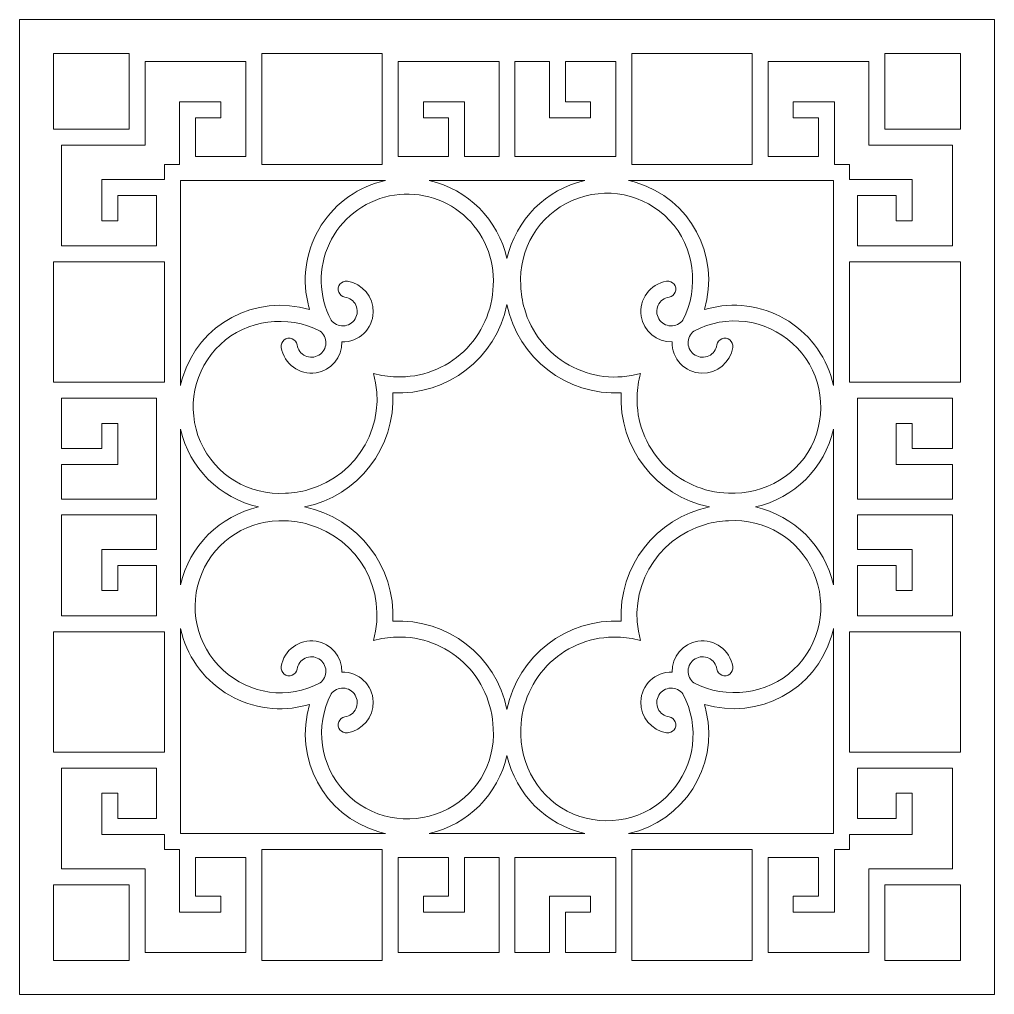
# Model space of a CAD drawing. Header units: centimetres. Extents: x -7.3 to 5.9, y -13.2 to 13.4.
# Drawn here: x -7.31 to 5.85, y -13.24 to -0.08 of the extents above; entities that cross this region are included whole.
import ezdxf

# ---------------------------------------------------------------- set-up
doc = ezdxf.new("R2010")
doc.units = ezdxf.units.CM
doc.header["$MEASUREMENT"] = 0

msp = doc.modelspace()

# ---------------------------------------------------------------- linework, layer by layer
at = {"color": 242, "lineweight": 9}
for points, knots in [([(-7.31276, -0.07924), (-7.31276, -0.07924), (5.8509, -0.07923), (5.8509, -0.07923), (5.8509, -0.07923), (5.8509, -0.07923), (5.8509, -13.2429), (5.8509, -13.2429), (5.8509, -13.2429), (5.8509, -13.2429), (-7.31276, -13.2429), (-7.31276, -13.2429), (-7.31276, -13.2429), (-7.31276, -13.2429), (-7.31276, -0.07923), (-7.31276, -0.07923)], [0, 0, 0, 0, 0.2, 0.2, 0.2, 0.2, 0.4, 0.4, 0.4, 0.4, 0.6, 0.6, 0.6, 0.6, 1, 1, 1, 1]), ([(-5.83216, -1.55982), (-5.83216, -1.55982), (-6.85217, -1.55982), (-6.85217, -1.55982), (-6.85217, -1.55982), (-6.85217, -1.55982), (-6.85217, -0.53982), (-6.85217, -0.53982), (-6.85217, -0.53982), (-6.85217, -0.53982), (-5.83216, -0.53982), (-5.83216, -0.53982), (-5.83216, -0.53982), (-5.83216, -0.53982), (-5.83216, -1.55982), (-5.83216, -1.55982)], [0, 0, 0, 0, 0.2, 0.2, 0.2, 0.2, 0.4, 0.4, 0.4, 0.4, 0.6, 0.6, 0.6, 0.6, 1, 1, 1, 1]), ([(-5.35405, -2.23985), (-5.35405, -2.23985), (-6.20115, -2.23985), (-6.20115, -2.23985), (-6.20115, -2.23985), (-6.20115, -2.23985), (-6.20115, -2.79544), (-6.20115, -2.79544), (-6.20115, -2.79544), (-6.20115, -2.79544), (-5.98565, -2.79544), (-5.98565, -2.79544), (-5.98565, -2.79544), (-5.98565, -2.79544), (-5.98562, -2.45538), (-5.98562, -2.45538), (-5.98562, -2.45538), (-5.98562, -2.45538), (-5.46177, -2.45538), (-5.46177, -2.45538), (-5.46177, -2.45538), (-5.46177, -2.45538), (-5.46177, -3.13546), (-5.46177, -3.13546), (-5.46177, -3.13546), (-5.46177, -3.13546), (-6.74449, -3.13546), (-6.74449, -3.13546), (-6.74449, -3.13546), (-6.74449, -3.13546), (-6.7445, -1.77526), (-6.7445, -1.77526), (-6.7445, -1.77526), (-6.7445, -1.77526), (-5.6167, -1.77526), (-5.6167, -1.77526), (-5.6167, -1.77526), (-5.6167, -1.77526), (-5.6167, -0.64747), (-5.6167, -0.64747), (-5.6167, -0.64747), (-5.6167, -0.64747), (-4.25652, -0.64747), (-4.25652, -0.64747), (-4.25652, -0.64747), (-4.25652, -0.64747), (-4.25652, -1.93021), (-4.25652, -1.93021), (-4.25652, -1.93021), (-4.25652, -1.93021), (-4.93658, -1.93021), (-4.93658, -1.93021), (-4.93658, -1.93021), (-4.93658, -1.93021), (-4.93658, -1.40633), (-4.93658, -1.40633), (-4.93658, -1.40633), (-4.93658, -1.40633), (-4.59655, -1.40633), (-4.59655, -1.40633), (-4.59655, -1.40633), (-4.59655, -1.40633), (-4.59655, -1.19083), (-4.59655, -1.19083), (-4.59655, -1.19083), (-4.59655, -1.19083), (-5.15212, -1.19083), (-5.15212, -1.19083), (-5.15212, -1.19083), (-5.15212, -1.19083), (-5.15212, -2.03794), (-5.15212, -2.03794), (-5.15212, -2.03794), (-5.15212, -2.03794), (-5.35405, -2.03794), (-5.35405, -2.03794), (-5.35405, -2.03794), (-5.35405, -2.03794), (-5.35405, -2.23985), (-5.35405, -2.23985)], [0, 0, 0, 0, 0.04761905, 0.04761905, 0.04761905, 0.04761905, 0.0952381, 0.0952381, 0.0952381, 0.0952381, 0.14285714, 0.14285714, 0.14285714, 0.14285714, 0.19047619, 0.19047619, 0.19047619, 0.19047619, 0.23809524, 0.23809524, 0.23809524, 0.23809524, 0.28571429, 0.28571429, 0.28571429, 0.28571429, 0.33333333, 0.33333333, 0.33333333, 0.33333333, 0.38095238, 0.38095238, 0.38095238, 0.38095238, 0.42857143, 0.42857143, 0.42857143, 0.42857143, 0.47619048, 0.47619048, 0.47619048, 0.47619048, 0.52380952, 0.52380952, 0.52380952, 0.52380952, 0.57142857, 0.57142857, 0.57142857, 0.57142857, 0.61904762, 0.61904762, 0.61904762, 0.61904762, 0.66666667, 0.66666667, 0.66666667, 0.66666667, 0.71428571, 0.71428571, 0.71428571, 0.71428571, 0.76190476, 0.76190476, 0.76190476, 0.76190476, 0.80952381, 0.80952381, 0.80952381, 0.80952381, 0.85714286, 0.85714286, 0.85714286, 0.85714286, 0.9047619, 0.9047619, 0.9047619, 0.9047619, 1, 1, 1, 1]), ([(-2.41419, -2.03794), (-2.41419, -2.03794), (-4.04106, -2.03791), (-4.04106, -2.03791), (-4.04106, -2.03791), (-4.04106, -2.03791), (-4.04106, -0.53982), (-4.04106, -0.53982), (-4.04106, -0.53982), (-4.04106, -0.53982), (-2.41419, -0.53982), (-2.41419, -0.53982), (-2.41419, -0.53982), (-2.41419, -0.53982), (-2.41419, -2.03791), (-2.41419, -2.03791)], [0, 0, 0, 0, 0.2, 0.2, 0.2, 0.2, 0.4, 0.4, 0.4, 0.4, 0.6, 0.6, 0.6, 0.6, 1, 1, 1, 1]), ([(-1.5188, -1.93021), (-1.5188, -1.93021), (-2.19873, -1.93021), (-2.19873, -1.93021), (-2.19873, -1.93021), (-2.19873, -1.93021), (-2.19873, -0.64747), (-2.19873, -0.64747), (-2.19873, -0.64747), (-2.19873, -0.64747), (-0.83867, -0.64747), (-0.83867, -0.64747), (-0.83867, -0.64747), (-0.83867, -0.64747), (-0.83867, -1.93021), (-0.83867, -1.93021), (-0.83867, -1.93021), (-0.83867, -1.93021), (-1.30326, -1.93021), (-1.30326, -1.93021), (-1.30326, -1.93021), (-1.30326, -1.93021), (-1.30326, -1.19083), (-1.30326, -1.19083), (-1.30326, -1.19083), (-1.30326, -1.19083), (-1.85874, -1.19083), (-1.85874, -1.19083), (-1.85874, -1.19083), (-1.85874, -1.19083), (-1.85874, -1.40633), (-1.85874, -1.40633), (-1.85874, -1.40633), (-1.85874, -1.40633), (-1.5188, -1.40633), (-1.5188, -1.40633), (-1.5188, -1.40633), (-1.5188, -1.40633), (-1.5188, -1.93021), (-1.5188, -1.93021)], [0, 0, 0, 0, 0.09090909, 0.09090909, 0.09090909, 0.09090909, 0.18181818, 0.18181818, 0.18181818, 0.18181818, 0.27272727, 0.27272727, 0.27272727, 0.27272727, 0.36363636, 0.36363636, 0.36363636, 0.36363636, 0.45454545, 0.45454545, 0.45454545, 0.45454545, 0.54545455, 0.54545455, 0.54545455, 0.54545455, 0.63636364, 0.63636364, 0.63636364, 0.63636364, 0.72727273, 0.72727273, 0.72727273, 0.72727273, 0.81818182, 0.81818182, 0.81818182, 0.81818182, 1, 1, 1, 1]), ([(0.05694, -0.64742), (0.05694, -0.64742), (0.73687, -0.64747), (0.73687, -0.64747), (0.73687, -0.64747), (0.73687, -0.64747), (0.73687, -1.93021), (0.73687, -1.93021), (0.73687, -1.93021), (0.73687, -1.93021), (-0.62319, -1.93021), (-0.62319, -1.93021), (-0.62319, -1.93021), (-0.62319, -1.93021), (-0.62319, -0.64747), (-0.62319, -0.64747), (-0.62319, -0.64747), (-0.62319, -0.64747), (-0.15858, -0.64747), (-0.15858, -0.64747), (-0.15858, -0.64747), (-0.15858, -0.64747), (-0.15858, -1.40633), (-0.15858, -1.40633), (-0.15858, -1.40633), (-0.15858, -1.40633), (0.39688, -1.40633), (0.39688, -1.40633), (0.39688, -1.40633), (0.39688, -1.40633), (0.39688, -1.19083), (0.39688, -1.19083), (0.39688, -1.19083), (0.39688, -1.19083), (0.05694, -1.19083), (0.05694, -1.19083), (0.05694, -1.19083), (0.05694, -1.19083), (0.05694, -0.64742), (0.05694, -0.64742)], [0, 0, 0, 0, 0.09090909, 0.09090909, 0.09090909, 0.09090909, 0.18181818, 0.18181818, 0.18181818, 0.18181818, 0.27272727, 0.27272727, 0.27272727, 0.27272727, 0.36363636, 0.36363636, 0.36363636, 0.36363636, 0.45454545, 0.45454545, 0.45454545, 0.45454545, 0.54545455, 0.54545455, 0.54545455, 0.54545455, 0.63636364, 0.63636364, 0.63636364, 0.63636364, 0.72727273, 0.72727273, 0.72727273, 0.72727273, 0.81818182, 0.81818182, 0.81818182, 0.81818182, 1, 1, 1, 1]), ([(2.5792, -2.03794), (2.5792, -2.03794), (0.95233, -2.03794), (0.95233, -2.03794), (0.95233, -2.03794), (0.95233, -2.03794), (0.95233, -0.53982), (0.95233, -0.53982), (0.95233, -0.53982), (0.95233, -0.53982), (2.5792, -0.53982), (2.5792, -0.53982), (2.5792, -0.53982), (2.5792, -0.53982), (2.5792, -2.03794), (2.5792, -2.03794)], [0, 0, 0, 0, 0.2, 0.2, 0.2, 0.2, 0.4, 0.4, 0.4, 0.4, 0.6, 0.6, 0.6, 0.6, 1, 1, 1, 1]), ([(3.89219, -2.23986), (3.89219, -2.23986), (3.89219, -2.03794), (3.89219, -2.03794), (3.89219, -2.03794), (3.89219, -2.03794), (3.69026, -2.03794), (3.69026, -2.03794), (3.69026, -2.03794), (3.69026, -2.03794), (3.69026, -1.19083), (3.69026, -1.19083), (3.69026, -1.19083), (3.69026, -1.19083), (3.13471, -1.19083), (3.13471, -1.19083), (3.13471, -1.19083), (3.13471, -1.19083), (3.13471, -1.40634), (3.13471, -1.40634), (3.13471, -1.40634), (3.13471, -1.40634), (3.47476, -1.40634), (3.47476, -1.40634), (3.47476, -1.40634), (3.47476, -1.40634), (3.47476, -1.93021), (3.47476, -1.93021), (3.47476, -1.93021), (3.47476, -1.93021), (2.79466, -1.93021), (2.79466, -1.93021), (2.79466, -1.93021), (2.79466, -1.93021), (2.79466, -0.64747), (2.79466, -0.64747), (2.79466, -0.64747), (2.79466, -0.64747), (4.15485, -0.64747), (4.15485, -0.64747), (4.15485, -0.64747), (4.15485, -0.64747), (4.15485, -1.77528), (4.15485, -1.77528), (4.15485, -1.77528), (4.15485, -1.77528), (5.28266, -1.77526), (5.28266, -1.77526), (5.28266, -1.77526), (5.28266, -1.77526), (5.28264, -3.13546), (5.28264, -3.13546), (5.28264, -3.13546), (5.28264, -3.13546), (3.99991, -3.13546), (3.99991, -3.13546), (3.99991, -3.13546), (3.99991, -3.13546), (3.99991, -2.45538), (3.99991, -2.45538), (3.99991, -2.45538), (3.99991, -2.45538), (4.52379, -2.45538), (4.52379, -2.45538), (4.52379, -2.45538), (4.52379, -2.45538), (4.5238, -2.79544), (4.5238, -2.79544), (4.5238, -2.79544), (4.5238, -2.79544), (4.73929, -2.79544), (4.73929, -2.79544), (4.73929, -2.79544), (4.73929, -2.79544), (4.73929, -2.23986), (4.73929, -2.23986), (4.73929, -2.23986), (4.73929, -2.23986), (3.89219, -2.23986), (3.89219, -2.23986)], [0, 0, 0, 0, 0.04761905, 0.04761905, 0.04761905, 0.04761905, 0.0952381, 0.0952381, 0.0952381, 0.0952381, 0.14285714, 0.14285714, 0.14285714, 0.14285714, 0.19047619, 0.19047619, 0.19047619, 0.19047619, 0.23809524, 0.23809524, 0.23809524, 0.23809524, 0.28571429, 0.28571429, 0.28571429, 0.28571429, 0.33333333, 0.33333333, 0.33333333, 0.33333333, 0.38095238, 0.38095238, 0.38095238, 0.38095238, 0.42857143, 0.42857143, 0.42857143, 0.42857143, 0.47619048, 0.47619048, 0.47619048, 0.47619048, 0.52380952, 0.52380952, 0.52380952, 0.52380952, 0.57142857, 0.57142857, 0.57142857, 0.57142857, 0.61904762, 0.61904762, 0.61904762, 0.61904762, 0.66666667, 0.66666667, 0.66666667, 0.66666667, 0.71428571, 0.71428571, 0.71428571, 0.71428571, 0.76190476, 0.76190476, 0.76190476, 0.76190476, 0.80952381, 0.80952381, 0.80952381, 0.80952381, 0.85714286, 0.85714286, 0.85714286, 0.85714286, 0.9047619, 0.9047619, 0.9047619, 0.9047619, 1, 1, 1, 1]), ([(4.3703, -1.55982), (4.3703, -1.55982), (4.3703, -0.53982), (4.3703, -0.53982), (4.3703, -0.53982), (4.3703, -0.53982), (5.39032, -0.53982), (5.39032, -0.53982), (5.39032, -0.53982), (5.39032, -0.53982), (5.39032, -1.55982), (5.39032, -1.55982), (5.39032, -1.55982), (5.39032, -1.55982), (4.3703, -1.55982), (4.3703, -1.55982)], [0, 0, 0, 0, 0.2, 0.2, 0.2, 0.2, 0.4, 0.4, 0.4, 0.4, 0.6, 0.6, 0.6, 0.6, 1, 1, 1, 1]), ([(-2.37339, -2.25343), (-2.73028, -2.33228), (-3.04123, -2.54967), (-3.23783, -2.85779), (-3.23783, -2.85779), (-3.43443, -3.16591), (-3.50096, -3.53781), (-3.42209, -3.89469), (-3.42209, -3.89469), (-3.41455, -3.92892), (-3.4057, -3.96285), (-3.39559, -3.9964), (-3.39559, -3.9964), (-4.12436, -3.77693), (-4.89257, -4.1881), (-5.1121, -4.91686), (-5.1121, -4.91686), (-5.12219, -4.95045), (-5.13102, -4.9844), (-5.13856, -5.01866), (-5.13856, -5.01866), (-5.13856, -5.01866), (-5.13856, -2.25343), (-5.13856, -2.25343), (-5.13856, -2.25343), (-5.13856, -2.25343), (-2.37339, -2.25343), (-2.37339, -2.25343)], [0, 0, 0, 0, 0.125, 0.125, 0.125, 0.125, 0.25, 0.25, 0.25, 0.25, 0.375, 0.375, 0.375, 0.375, 0.5, 0.5, 0.5, 0.5, 0.625, 0.625, 0.625, 0.625, 0.75, 0.75, 0.75, 0.75, 1, 1, 1, 1]), ([(-1.78079, -2.25343), (-1.78079, -2.25343), (0.31891, -2.25343), (0.31891, -2.25343), (0.31891, -2.25343), (-0.20532, -2.37279), (-0.61386, -2.78257), (-0.73095, -3.30731), (-0.73095, -3.30731), (-0.84833, -2.78264), (-1.25653, -2.37255), (-1.78079, -2.25343)], [0, 0, 0, 0, 0.25, 0.25, 0.25, 0.25, 0.5, 0.5, 0.5, 0.5, 1, 1, 1, 1]), ([(1.07224, -4.85796), (0.74819, -4.9499), (0.40088, -4.90934), (0.10672, -4.74521), (0.10672, -4.74521), (-0.18743, -4.58107), (-0.40476, -4.30526), (-0.49671, -3.98121), (-0.49671, -3.98121), (-0.52516, -3.88067), (-0.54111, -3.77697), (-0.54415, -3.67251), (-0.54415, -3.67251), (-0.5795, -3.18114), (-0.30178, -2.7207), (0.14935, -2.52275), (0.14935, -2.52275), (0.60048, -2.3248), (1.12736, -2.4322), (1.46503, -2.79092), (1.46503, -2.79092), (1.80269, -3.14965), (1.86948, -3.69844), (1.64463, -4.13678), (1.64463, -4.13678), (1.60583, -4.18933), (1.54338, -4.21907), (1.47812, -4.21608), (1.47812, -4.21608), (1.41286, -4.2131), (1.3531, -4.17729), (1.31926, -4.12141), (1.31926, -4.12141), (1.28542, -4.06553), (1.28168, -3.99645), (1.30929, -3.93723), (1.30929, -3.93723), (1.3369, -3.87803), (1.39276, -3.8364), (1.45731, -3.82638), (1.45731, -3.82638), (1.49537, -3.82053), (1.52741, -3.79482), (1.54137, -3.75893), (1.54137, -3.75893), (1.55533, -3.72304), (1.54908, -3.68244), (1.52498, -3.65241), (1.52498, -3.65241), (1.50087, -3.62238), (1.4626, -3.60749), (1.42454, -3.61335), (1.42454, -3.61335), (1.19977, -3.64811), (1.04561, -3.85793), (1.08026, -4.08272), (1.08026, -4.08272), (1.11263, -4.2875), (1.2912, -4.43669), (1.49846, -4.43166), (1.49846, -4.43166), (1.49243, -4.65902), (1.67122, -4.84827), (1.89857, -4.85449), (1.89857, -4.85449), (2.10586, -4.8594), (2.28466, -4.71042), (2.31678, -4.50558), (2.31678, -4.50558), (2.32263, -4.46753), (2.30774, -4.42924), (2.2777, -4.40515), (2.2777, -4.40515), (2.24767, -4.38105), (2.20706, -4.37481), (2.17118, -4.38877), (2.17118, -4.38877), (2.13531, -4.40274), (2.10961, -4.43475), (2.10376, -4.47281), (2.10376, -4.47281), (2.09391, -4.5374), (2.05251, -4.59281), (1.99338, -4.6206), (1.99338, -4.6206), (1.93425, -4.64837), (1.8647, -4.64457), (1.8087, -4.61093), (1.8087, -4.61093), (1.75267, -4.57728), (1.71713, -4.51788), (1.71396, -4.4526), (1.71396, -4.4526), (1.71079, -4.38732), (1.74085, -4.32443), (1.79335, -4.2855), (1.79335, -4.2855), (2.22806, -4.05368), (2.76162, -4.12055), (3.12569, -4.45246), (3.12569, -4.45246), (3.48976, -4.78438), (3.60554, -5.3095), (3.41479, -5.76373), (3.41479, -5.76373), (3.22404, -6.21796), (2.74961, -6.50181), (2.25772, -6.47428), (2.25772, -6.47428), (1.92102, -6.46461), (1.60196, -6.32159), (1.37072, -6.07666), (1.37072, -6.07666), (1.13948, -5.83173), (1.01506, -5.50337), (1.02476, -5.16667), (1.02476, -5.16667), (1.02777, -5.06224), (1.04368, -4.95855), (1.07214, -4.85802)], [0, 0, 0, 0, 0.03225806, 0.03225806, 0.03225806, 0.03225806, 0.06451613, 0.06451613, 0.06451613, 0.06451613, 0.09677419, 0.09677419, 0.09677419, 0.09677419, 0.12903226, 0.12903226, 0.12903226, 0.12903226, 0.16129032, 0.16129032, 0.16129032, 0.16129032, 0.19354839, 0.19354839, 0.19354839, 0.19354839, 0.22580645, 0.22580645, 0.22580645, 0.22580645, 0.25806452, 0.25806452, 0.25806452, 0.25806452, 0.29032258, 0.29032258, 0.29032258, 0.29032258, 0.32258065, 0.32258065, 0.32258065, 0.32258065, 0.35483871, 0.35483871, 0.35483871, 0.35483871, 0.38709677, 0.38709677, 0.38709677, 0.38709677, 0.41935484, 0.41935484, 0.41935484, 0.41935484, 0.4516129, 0.4516129, 0.4516129, 0.4516129, 0.48387097, 0.48387097, 0.48387097, 0.48387097, 0.51612903, 0.51612903, 0.51612903, 0.51612903, 0.5483871, 0.5483871, 0.5483871, 0.5483871, 0.58064516, 0.58064516, 0.58064516, 0.58064516, 0.61290323, 0.61290323, 0.61290323, 0.61290323, 0.64516129, 0.64516129, 0.64516129, 0.64516129, 0.67741935, 0.67741935, 0.67741935, 0.67741935, 0.70967742, 0.70967742, 0.70967742, 0.70967742, 0.74193548, 0.74193548, 0.74193548, 0.74193548, 0.77419355, 0.77419355, 0.77419355, 0.77419355, 0.80645161, 0.80645161, 0.80645161, 0.80645161, 0.83870968, 0.83870968, 0.83870968, 0.83870968, 0.87096774, 0.87096774, 0.87096774, 0.87096774, 0.90322581, 0.90322581, 0.90322581, 0.90322581, 0.93548387, 0.93548387, 0.93548387, 0.93548387, 1, 1, 1, 1]), ([(0.91148, -2.25343), (0.91148, -2.25343), (3.67672, -2.25343), (3.67672, -2.25343), (3.67672, -2.25343), (3.67672, -2.25343), (3.6767, -5.01861), (3.6767, -5.01861), (3.6767, -5.01861), (3.59786, -4.66173), (3.38048, -4.35078), (3.07236, -4.15418), (3.07236, -4.15418), (2.76426, -3.95758), (2.39237, -3.89105), (2.03549, -3.9699), (2.03549, -3.9699), (2.00122, -3.97744), (1.96727, -3.98628), (1.93367, -3.9964), (1.93367, -3.9964), (2.15316, -3.26767), (1.74207, -2.49949), (1.01338, -2.27988), (1.01338, -2.27988), (0.97974, -2.26982), (0.94576, -2.261), (0.91147, -2.25343)], [0, 0, 0, 0, 0.125, 0.125, 0.125, 0.125, 0.25, 0.25, 0.25, 0.25, 0.375, 0.375, 0.375, 0.375, 0.5, 0.5, 0.5, 0.5, 0.625, 0.625, 0.625, 0.625, 0.75, 0.75, 0.75, 0.75, 1, 1, 1, 1]), ([(-2.534, -4.85802), (-2.34263, -5.53287), (-2.73611, -6.23553), (-3.41095, -6.42691), (-3.41095, -6.42691), (-3.51149, -6.4553), (-3.61516, -6.47121), (-3.71958, -6.47428), (-3.71958, -6.47428), (-4.21095, -6.50958), (-4.67135, -6.23182), (-4.86926, -5.78069), (-4.86926, -5.78069), (-5.06717, -5.32956), (-4.95975, -4.8027), (-4.60102, -4.46505), (-4.60102, -4.46505), (-4.24229, -4.12742), (-3.6935, -4.06065), (-3.25518, -4.2855), (-3.25518, -4.2855), (-3.20262, -4.32431), (-3.17288, -4.38677), (-3.17588, -4.45203), (-3.17588, -4.45203), (-3.17887, -4.51729), (-3.21468, -4.57705), (-3.27057, -4.61088), (-3.27057, -4.61088), (-3.32646, -4.64471), (-3.39554, -4.64845), (-3.45474, -4.62085), (-3.45474, -4.62085), (-3.51396, -4.59324), (-3.55559, -4.53738), (-3.56561, -4.47281), (-3.56561, -4.47281), (-3.57146, -4.43475), (-3.59718, -4.40271), (-3.63307, -4.38876), (-3.63307, -4.38876), (-3.66896, -4.37481), (-3.70957, -4.38107), (-3.73959, -4.40517), (-3.73959, -4.40517), (-3.76962, -4.42928), (-3.78451, -4.46755), (-3.77864, -4.5056), (-3.77864, -4.5056), (-3.74388, -4.73037), (-3.53406, -4.88452), (-3.30926, -4.84988), (-3.30926, -4.84988), (-3.10449, -4.81749), (-2.9553, -4.63893), (-2.96032, -4.43166), (-2.96032, -4.43166), (-2.73299, -4.43768), (-2.54376, -4.25893), (-2.53747, -4.03159), (-2.53747, -4.03159), (-2.53256, -3.82431), (-2.68152, -3.64549), (-2.88636, -3.61335), (-2.88636, -3.61335), (-2.92442, -3.60749), (-2.96272, -3.62238), (-2.98682, -3.65241), (-2.98682, -3.65241), (-3.01093, -3.68245), (-3.01717, -3.72306), (-3.00321, -3.75895), (-3.00321, -3.75895), (-2.98924, -3.79484), (-2.95723, -3.82054), (-2.91917, -3.82638), (-2.91917, -3.82638), (-2.85459, -3.83624), (-2.79916, -3.87763), (-2.77139, -3.93676), (-2.77139, -3.93676), (-2.74361, -3.99589), (-2.74741, -4.06545), (-2.78106, -4.12145), (-2.78106, -4.12145), (-2.81473, -4.17747), (-2.87412, -4.213), (-2.93939, -4.21617), (-2.93939, -4.21617), (-3.00468, -4.21933), (-3.06756, -4.18928), (-3.10649, -4.13678), (-3.10649, -4.13678), (-3.27512, -3.81519), (-3.28356, -3.43321), (-3.12928, -3.10448), (-3.12928, -3.10448), (-2.975, -2.77576), (-2.67329, -2.53762), (-2.31817, -2.46184), (-2.31817, -2.46184), (-1.96301, -2.38605), (-1.59284, -2.48086), (-1.31784, -2.71804), (-1.31784, -2.71804), (-1.04285, -2.95523), (-0.89488, -3.31001), (-0.91771, -3.67246), (-0.91771, -3.67246), (-0.92738, -4.00915), (-1.07043, -4.3282), (-1.31535, -4.55943), (-1.31535, -4.55943), (-1.56028, -4.79066), (-1.88864, -4.91506), (-2.22533, -4.90537), (-2.22533, -4.90537), (-2.32977, -4.90236), (-2.43346, -4.88645), (-2.53399, -4.85799)], [0, 0, 0, 0, 0.03225806, 0.03225806, 0.03225806, 0.03225806, 0.06451613, 0.06451613, 0.06451613, 0.06451613, 0.09677419, 0.09677419, 0.09677419, 0.09677419, 0.12903226, 0.12903226, 0.12903226, 0.12903226, 0.16129032, 0.16129032, 0.16129032, 0.16129032, 0.19354839, 0.19354839, 0.19354839, 0.19354839, 0.22580645, 0.22580645, 0.22580645, 0.22580645, 0.25806452, 0.25806452, 0.25806452, 0.25806452, 0.29032258, 0.29032258, 0.29032258, 0.29032258, 0.32258065, 0.32258065, 0.32258065, 0.32258065, 0.35483871, 0.35483871, 0.35483871, 0.35483871, 0.38709677, 0.38709677, 0.38709677, 0.38709677, 0.41935484, 0.41935484, 0.41935484, 0.41935484, 0.4516129, 0.4516129, 0.4516129, 0.4516129, 0.48387097, 0.48387097, 0.48387097, 0.48387097, 0.51612903, 0.51612903, 0.51612903, 0.51612903, 0.5483871, 0.5483871, 0.5483871, 0.5483871, 0.58064516, 0.58064516, 0.58064516, 0.58064516, 0.61290323, 0.61290323, 0.61290323, 0.61290323, 0.64516129, 0.64516129, 0.64516129, 0.64516129, 0.67741935, 0.67741935, 0.67741935, 0.67741935, 0.70967742, 0.70967742, 0.70967742, 0.70967742, 0.74193548, 0.74193548, 0.74193548, 0.74193548, 0.77419355, 0.77419355, 0.77419355, 0.77419355, 0.80645161, 0.80645161, 0.80645161, 0.80645161, 0.83870968, 0.83870968, 0.83870968, 0.83870968, 0.87096774, 0.87096774, 0.87096774, 0.87096774, 0.90322581, 0.90322581, 0.90322581, 0.90322581, 0.93548387, 0.93548387, 0.93548387, 0.93548387, 1, 1, 1, 1]), ([(-5.35405, -3.35092), (-5.35405, -3.35092), (-5.35405, -4.97779), (-5.35405, -4.97779), (-5.35405, -4.97779), (-5.35405, -4.97779), (-6.85217, -4.97779), (-6.85217, -4.97779), (-6.85217, -4.97779), (-6.85217, -4.97779), (-6.85217, -3.35092), (-6.85217, -3.35092), (-6.85217, -3.35092), (-6.85217, -3.35092), (-5.35405, -3.35092), (-5.35405, -3.35092)], [0, 0, 0, 0, 0.2, 0.2, 0.2, 0.2, 0.4, 0.4, 0.4, 0.4, 0.6, 0.6, 0.6, 0.6, 1, 1, 1, 1]), ([(5.39032, -4.97779), (5.39032, -4.97779), (3.89219, -4.97779), (3.89219, -4.97779), (3.89219, -4.97779), (3.89219, -4.97779), (3.89219, -3.35092), (3.89219, -3.35092), (3.89219, -3.35092), (3.89219, -3.35092), (5.39032, -3.35092), (5.39032, -3.35092), (5.39032, -3.35092), (5.39032, -3.35092), (5.39032, -4.97779), (5.39032, -4.97779)], [0, 0, 0, 0, 0.2, 0.2, 0.2, 0.2, 0.4, 0.4, 0.4, 0.4, 0.6, 0.6, 0.6, 0.6, 1, 1, 1, 1]), ([(-0.73095, -9.39355), (-0.88013, -8.6696), (-1.53486, -8.16348), (-2.27295, -8.20311), (-2.27295, -8.20311), (-2.23401, -7.46498), (-2.73927, -6.8096), (-3.46334, -6.66104), (-3.46334, -6.66104), (-2.73944, -6.51181), (-2.23336, -5.8571), (-2.27295, -5.11903), (-2.27295, -5.11903), (-1.53482, -5.15801), (-0.87944, -4.65272), (-0.73095, -3.92863), (-0.73095, -3.92863), (-0.58172, -4.65255), (0.07299, -5.15863), (0.81107, -5.11903), (0.81107, -5.11903), (0.77215, -5.85716), (1.27742, -6.51251), (2.00149, -6.66104), (2.00149, -6.66104), (1.27757, -6.81028), (0.7715, -7.46502), (0.81111, -8.20311), (0.81111, -8.20311), (0.07298, -8.16413), (-0.58242, -8.6694), (-0.73095, -9.39348)], [0, 0, 0, 0, 0.11111111, 0.11111111, 0.11111111, 0.11111111, 0.22222222, 0.22222222, 0.22222222, 0.22222222, 0.33333333, 0.33333333, 0.33333333, 0.33333333, 0.44444444, 0.44444444, 0.44444444, 0.44444444, 0.55555556, 0.55555556, 0.55555556, 0.55555556, 0.66666667, 0.66666667, 0.66666667, 0.66666667, 0.77777778, 0.77777778, 0.77777778, 0.77777778, 1, 1, 1, 1]), ([(-6.7445, -5.87319), (-6.7445, -5.87319), (-6.7445, -5.19325), (-6.7445, -5.19325), (-6.7445, -5.19325), (-6.7445, -5.19325), (-5.46177, -5.19325), (-5.46177, -5.19325), (-5.46177, -5.19325), (-5.46177, -5.19325), (-5.46177, -6.55331), (-5.46177, -6.55331), (-5.46177, -6.55331), (-5.46177, -6.55331), (-6.7445, -6.55331), (-6.7445, -6.55331), (-6.7445, -6.55331), (-6.7445, -6.55331), (-6.7445, -6.08872), (-6.7445, -6.08872), (-6.7445, -6.08872), (-6.7445, -6.08872), (-5.98565, -6.08872), (-5.98565, -6.08872), (-5.98565, -6.08872), (-5.98565, -6.08872), (-5.98565, -5.53325), (-5.98565, -5.53325), (-5.98565, -5.53325), (-5.98565, -5.53325), (-6.20115, -5.53325), (-6.20115, -5.53325), (-6.20115, -5.53325), (-6.20115, -5.53325), (-6.20115, -5.87319), (-6.20115, -5.87319), (-6.20115, -5.87319), (-6.20115, -5.87319), (-6.7445, -5.87319), (-6.7445, -5.87319)], [0, 0, 0, 0, 0.09090909, 0.09090909, 0.09090909, 0.09090909, 0.18181818, 0.18181818, 0.18181818, 0.18181818, 0.27272727, 0.27272727, 0.27272727, 0.27272727, 0.36363636, 0.36363636, 0.36363636, 0.36363636, 0.45454545, 0.45454545, 0.45454545, 0.45454545, 0.54545455, 0.54545455, 0.54545455, 0.54545455, 0.63636364, 0.63636364, 0.63636364, 0.63636364, 0.72727273, 0.72727273, 0.72727273, 0.72727273, 0.81818182, 0.81818182, 0.81818182, 0.81818182, 1, 1, 1, 1]), ([(5.28266, -5.87319), (5.28266, -5.87319), (4.73929, -5.87319), (4.73929, -5.87319), (4.73929, -5.87319), (4.73929, -5.87319), (4.73929, -5.53325), (4.73929, -5.53325), (4.73929, -5.53325), (4.73929, -5.53325), (4.5238, -5.53325), (4.5238, -5.53325), (4.5238, -5.53325), (4.5238, -5.53325), (4.5238, -6.08872), (4.5238, -6.08872), (4.5238, -6.08872), (4.5238, -6.08872), (5.28266, -6.08872), (5.28266, -6.08872), (5.28266, -6.08872), (5.28266, -6.08872), (5.28266, -6.55331), (5.28266, -6.55331), (5.28266, -6.55331), (5.28266, -6.55331), (3.99991, -6.55331), (3.99991, -6.55331), (3.99991, -6.55331), (3.99991, -6.55331), (3.99991, -5.19325), (3.99991, -5.19325), (3.99991, -5.19325), (3.99991, -5.19325), (5.28266, -5.19325), (5.28266, -5.19325), (5.28266, -5.19325), (5.28266, -5.19325), (5.28266, -5.87319), (5.28266, -5.87319)], [0, 0, 0, 0, 0.09090909, 0.09090909, 0.09090909, 0.09090909, 0.18181818, 0.18181818, 0.18181818, 0.18181818, 0.27272727, 0.27272727, 0.27272727, 0.27272727, 0.36363636, 0.36363636, 0.36363636, 0.36363636, 0.45454545, 0.45454545, 0.45454545, 0.45454545, 0.54545455, 0.54545455, 0.54545455, 0.54545455, 0.63636364, 0.63636364, 0.63636364, 0.63636364, 0.72727273, 0.72727273, 0.72727273, 0.72727273, 0.81818182, 0.81818182, 0.81818182, 0.81818182, 1, 1, 1, 1]), ([(-5.13858, -5.61122), (-5.01923, -6.13546), (-4.60942, -6.544), (-4.08465, -6.66104), (-4.08465, -6.66104), (-4.60934, -6.77843), (-5.01945, -7.18665), (-5.13858, -7.71094), (-5.13858, -7.71094), (-5.13858, -7.71094), (-5.13856, -5.61119), (-5.13856, -5.61119)], [0, 0, 0, 0, 0.25, 0.25, 0.25, 0.25, 0.5, 0.5, 0.5, 0.5, 1, 1, 1, 1]), ([(3.67672, -7.71089), (3.55736, -7.18666), (3.14757, -6.77812), (2.62282, -6.66104), (2.62282, -6.66104), (3.1475, -6.54368), (3.55761, -6.13547), (3.67672, -5.61117), (3.67672, -5.61117), (3.67672, -5.61117), (3.6767, -7.71092), (3.6767, -7.71092)], [0, 0, 0, 0, 0.25, 0.25, 0.25, 0.25, 0.5, 0.5, 0.5, 0.5, 1, 1, 1, 1]), ([(-5.46177, -7.44892), (-5.46177, -7.44892), (-5.46177, -8.12886), (-5.46177, -8.12886), (-5.46177, -8.12886), (-5.46177, -8.12886), (-6.74449, -8.12886), (-6.74449, -8.12886), (-6.74449, -8.12886), (-6.74449, -8.12886), (-6.7445, -6.7688), (-6.7445, -6.7688), (-6.7445, -6.7688), (-6.7445, -6.7688), (-5.46177, -6.7688), (-5.46177, -6.7688), (-5.46177, -6.7688), (-5.46177, -6.7688), (-5.46177, -7.23339), (-5.46177, -7.23339), (-5.46177, -7.23339), (-5.46177, -7.23339), (-6.20115, -7.23339), (-6.20115, -7.23339), (-6.20115, -7.23339), (-6.20115, -7.23339), (-6.20115, -7.78886), (-6.20115, -7.78886), (-6.20115, -7.78886), (-6.20115, -7.78886), (-5.98565, -7.78886), (-5.98565, -7.78886), (-5.98565, -7.78886), (-5.98565, -7.78886), (-5.98562, -7.44892), (-5.98562, -7.44892), (-5.98562, -7.44892), (-5.98562, -7.44892), (-5.46177, -7.44892), (-5.46177, -7.44892)], [0, 0, 0, 0, 0.09090909, 0.09090909, 0.09090909, 0.09090909, 0.18181818, 0.18181818, 0.18181818, 0.18181818, 0.27272727, 0.27272727, 0.27272727, 0.27272727, 0.36363636, 0.36363636, 0.36363636, 0.36363636, 0.45454545, 0.45454545, 0.45454545, 0.45454545, 0.54545455, 0.54545455, 0.54545455, 0.54545455, 0.63636364, 0.63636364, 0.63636364, 0.63636364, 0.72727273, 0.72727273, 0.72727273, 0.72727273, 0.81818182, 0.81818182, 0.81818182, 0.81818182, 1, 1, 1, 1]), ([(-2.534, -8.46409), (-2.34325, -7.78815), (-2.73502, -7.08598), (-3.41095, -6.89522), (-3.41095, -6.89522), (-3.51149, -6.86681), (-3.61512, -6.8509), (-3.71954, -6.84783), (-3.71954, -6.84783), (-4.2092, -6.82058), (-4.66301, -7.10444), (-4.85276, -7.55666), (-4.85276, -7.55666), (-5.04252, -8.00888), (-4.92714, -8.53158), (-4.56464, -8.86189), (-4.56464, -8.86189), (-4.20216, -9.1922), (-3.68789, -9.26747), (-3.25521, -9.03662), (-3.25521, -9.03662), (-3.20266, -8.99759), (-3.17303, -8.93494), (-3.1762, -8.86956), (-3.1762, -8.86956), (-3.17938, -8.80418), (-3.21446, -8.74496), (-3.27054, -8.71121), (-3.27054, -8.71121), (-3.32663, -8.67744), (-3.39587, -8.67387), (-3.45513, -8.70171), (-3.45513, -8.70171), (-3.51439, -8.72955), (-3.55577, -8.78457), (-3.56561, -8.8493), (-3.56561, -8.8493), (-3.57146, -8.88736), (-3.59717, -8.9194), (-3.63306, -8.93335), (-3.63306, -8.93335), (-3.66894, -8.94731), (-3.70955, -8.94106), (-3.73957, -8.91697), (-3.73957, -8.91697), (-3.7696, -8.89286), (-3.7845, -8.85459), (-3.77864, -8.81653), (-3.77864, -8.81653), (-3.74421, -8.592), (-3.53381, -8.43793), (-3.30926, -8.47224), (-3.30926, -8.47224), (-3.10468, -8.50439), (-2.9555, -8.68342), (-2.96032, -8.89045), (-2.96032, -8.89045), (-2.73327, -8.88412), (-2.544, -9.06347), (-2.53747, -9.29053), (-2.53747, -9.29053), (-2.53239, -9.49758), (-2.6818, -9.67645), (-2.88636, -9.70877), (-2.88636, -9.70877), (-2.92442, -9.71463), (-2.96272, -9.69973), (-2.98682, -9.6697), (-2.98682, -9.6697), (-3.01092, -9.63967), (-3.01716, -9.59905), (-3.00319, -9.56317), (-3.00319, -9.56317), (-2.98922, -9.52728), (-2.95723, -9.50158), (-2.91917, -9.49575), (-2.91917, -9.49575), (-2.8545, -9.48569), (-2.7991, -9.44406), (-2.77143, -9.38475), (-2.77143, -9.38475), (-2.74376, -9.32542), (-2.7472, -9.25669), (-2.78106, -9.20068), (-2.78106, -9.20068), (-2.81494, -9.14465), (-2.87454, -9.10922), (-2.93996, -9.10622), (-2.93996, -9.10622), (-3.00537, -9.10323), (-3.06763, -9.13263), (-3.10649, -9.18533), (-3.10649, -9.18533), (-3.33027, -9.62177), (-3.25514, -10.1518), (-2.91891, -10.50886), (-2.91891, -10.50886), (-2.58266, -10.86592), (-2.05809, -10.97271), (-1.60901, -10.77553), (-1.60901, -10.77553), (-1.15994, -10.57834), (-0.88236, -10.13884), (-0.91771, -9.64965), (-0.91771, -9.64965), (-0.92783, -9.31256), (-1.07144, -8.99328), (-1.31698, -8.76206), (-1.31698, -8.76206), (-1.56251, -8.53086), (-1.88822, -8.40661), (-2.22533, -8.41674), (-2.22533, -8.41674), (-2.32979, -8.41975), (-2.43344, -8.43567), (-2.53399, -8.46412)], [0, 0, 0, 0, 0.03333333, 0.03333333, 0.03333333, 0.03333333, 0.06666667, 0.06666667, 0.06666667, 0.06666667, 0.1, 0.1, 0.1, 0.1, 0.13333333, 0.13333333, 0.13333333, 0.13333333, 0.16666667, 0.16666667, 0.16666667, 0.16666667, 0.2, 0.2, 0.2, 0.2, 0.23333333, 0.23333333, 0.23333333, 0.23333333, 0.26666667, 0.26666667, 0.26666667, 0.26666667, 0.3, 0.3, 0.3, 0.3, 0.33333333, 0.33333333, 0.33333333, 0.33333333, 0.36666667, 0.36666667, 0.36666667, 0.36666667, 0.4, 0.4, 0.4, 0.4, 0.43333333, 0.43333333, 0.43333333, 0.43333333, 0.46666667, 0.46666667, 0.46666667, 0.46666667, 0.5, 0.5, 0.5, 0.5, 0.53333333, 0.53333333, 0.53333333, 0.53333333, 0.56666667, 0.56666667, 0.56666667, 0.56666667, 0.6, 0.6, 0.6, 0.6, 0.63333333, 0.63333333, 0.63333333, 0.63333333, 0.66666667, 0.66666667, 0.66666667, 0.66666667, 0.7, 0.7, 0.7, 0.7, 0.73333333, 0.73333333, 0.73333333, 0.73333333, 0.76666667, 0.76666667, 0.76666667, 0.76666667, 0.8, 0.8, 0.8, 0.8, 0.83333333, 0.83333333, 0.83333333, 0.83333333, 0.86666667, 0.86666667, 0.86666667, 0.86666667, 0.9, 0.9, 0.9, 0.9, 0.93333333, 0.93333333, 0.93333333, 0.93333333, 1, 1, 1, 1]), ([(1.07214, -8.4641), (0.88078, -7.78924), (1.27426, -7.0866), (1.94909, -6.89521), (1.94909, -6.89521), (2.04962, -6.86681), (2.15328, -6.85091), (2.25768, -6.84783), (2.25768, -6.84783), (2.74905, -6.81252), (3.20946, -7.09026), (3.40739, -7.54138), (3.40739, -7.54138), (3.60531, -7.9925), (3.49791, -8.51937), (3.1392, -8.85702), (3.1392, -8.85702), (2.78047, -9.19468), (2.23169, -9.26145), (1.79336, -9.03662), (1.79336, -9.03662), (1.7408, -8.99782), (1.71104, -8.93536), (1.71403, -8.87009), (1.71403, -8.87009), (1.71701, -8.80482), (1.7528, -8.74506), (1.80868, -8.7112), (1.80868, -8.7112), (1.86457, -8.67734), (1.93367, -8.67359), (1.9929, -8.70121), (1.9929, -8.70121), (2.05212, -8.72883), (2.09376, -8.78472), (2.10375, -8.8493), (2.10375, -8.8493), (2.1096, -8.88736), (2.13532, -8.9194), (2.17121, -8.93335), (2.17121, -8.93335), (2.2071, -8.9473), (2.24771, -8.94105), (2.27773, -8.91694), (2.27773, -8.91694), (2.30775, -8.89283), (2.32264, -8.85457), (2.31678, -8.81651), (2.31678, -8.81651), (2.28202, -8.59175), (2.0722, -8.43759), (1.8474, -8.47224), (1.8474, -8.47224), (1.64263, -8.50462), (1.49344, -8.68319), (1.49846, -8.89045), (1.49846, -8.89045), (1.2711, -8.88441), (1.08184, -9.0632), (1.07561, -9.29056), (1.07561, -9.29056), (1.07071, -9.49784), (1.2197, -9.67665), (1.42454, -9.70877), (1.42454, -9.70877), (1.4626, -9.71462), (1.50089, -9.69972), (1.52498, -9.66969), (1.52498, -9.66969), (1.54908, -9.63966), (1.55532, -9.59905), (1.54135, -9.56318), (1.54135, -9.56318), (1.52739, -9.52729), (1.49537, -9.50159), (1.45731, -9.49575), (1.45731, -9.49575), (1.39274, -9.48589), (1.33732, -9.44449), (1.30955, -9.38536), (1.30955, -9.38536), (1.28177, -9.32624), (1.28558, -9.25668), (1.31922, -9.20068), (1.31922, -9.20068), (1.35288, -9.14466), (1.41226, -9.10912), (1.47754, -9.10595), (1.47754, -9.10595), (1.54282, -9.10278), (1.60571, -9.13283), (1.64464, -9.18533), (1.64464, -9.18533), (1.87647, -9.62006), (1.80961, -10.15365), (1.47768, -10.51772), (1.47768, -10.51772), (1.14575, -10.88181), (0.6206, -10.99757), (0.16635, -10.8068), (0.16635, -10.8068), (-0.28788, -10.61602), (-0.57172, -10.14156), (-0.54415, -9.64965), (-0.54415, -9.64965), (-0.53446, -9.31295), (-0.3914, -8.99389), (-0.14645, -8.76266), (-0.14645, -8.76266), (0.09849, -8.53144), (0.42687, -8.40703), (0.76358, -8.41674), (0.76358, -8.41674), (0.868, -8.41975), (0.97167, -8.43568), (1.07218, -8.46413)], [0, 0, 0, 0, 0.03333333, 0.03333333, 0.03333333, 0.03333333, 0.06666667, 0.06666667, 0.06666667, 0.06666667, 0.1, 0.1, 0.1, 0.1, 0.13333333, 0.13333333, 0.13333333, 0.13333333, 0.16666667, 0.16666667, 0.16666667, 0.16666667, 0.2, 0.2, 0.2, 0.2, 0.23333333, 0.23333333, 0.23333333, 0.23333333, 0.26666667, 0.26666667, 0.26666667, 0.26666667, 0.3, 0.3, 0.3, 0.3, 0.33333333, 0.33333333, 0.33333333, 0.33333333, 0.36666667, 0.36666667, 0.36666667, 0.36666667, 0.4, 0.4, 0.4, 0.4, 0.43333333, 0.43333333, 0.43333333, 0.43333333, 0.46666667, 0.46666667, 0.46666667, 0.46666667, 0.5, 0.5, 0.5, 0.5, 0.53333333, 0.53333333, 0.53333333, 0.53333333, 0.56666667, 0.56666667, 0.56666667, 0.56666667, 0.6, 0.6, 0.6, 0.6, 0.63333333, 0.63333333, 0.63333333, 0.63333333, 0.66666667, 0.66666667, 0.66666667, 0.66666667, 0.7, 0.7, 0.7, 0.7, 0.73333333, 0.73333333, 0.73333333, 0.73333333, 0.76666667, 0.76666667, 0.76666667, 0.76666667, 0.8, 0.8, 0.8, 0.8, 0.83333333, 0.83333333, 0.83333333, 0.83333333, 0.86666667, 0.86666667, 0.86666667, 0.86666667, 0.9, 0.9, 0.9, 0.9, 0.93333333, 0.93333333, 0.93333333, 0.93333333, 1, 1, 1, 1]), ([(3.99991, -7.44892), (3.99991, -7.44892), (4.52379, -7.44892), (4.52379, -7.44892), (4.52379, -7.44892), (4.52379, -7.44892), (4.5238, -7.78886), (4.5238, -7.78886), (4.5238, -7.78886), (4.5238, -7.78886), (4.73929, -7.78886), (4.73929, -7.78886), (4.73929, -7.78886), (4.73929, -7.78886), (4.73929, -7.23339), (4.73929, -7.23339), (4.73929, -7.23339), (4.73929, -7.23339), (3.99991, -7.23339), (3.99991, -7.23339), (3.99991, -7.23339), (3.99991, -7.23339), (3.99991, -6.7688), (3.99991, -6.7688), (3.99991, -6.7688), (3.99991, -6.7688), (5.28266, -6.7688), (5.28266, -6.7688), (5.28266, -6.7688), (5.28266, -6.7688), (5.28264, -8.12886), (5.28264, -8.12886), (5.28264, -8.12886), (5.28264, -8.12886), (3.99991, -8.12886), (3.99991, -8.12886), (3.99991, -8.12886), (3.99991, -8.12886), (3.99991, -7.44892), (3.99991, -7.44892)], [0, 0, 0, 0, 0.09090909, 0.09090909, 0.09090909, 0.09090909, 0.18181818, 0.18181818, 0.18181818, 0.18181818, 0.27272727, 0.27272727, 0.27272727, 0.27272727, 0.36363636, 0.36363636, 0.36363636, 0.36363636, 0.45454545, 0.45454545, 0.45454545, 0.45454545, 0.54545455, 0.54545455, 0.54545455, 0.54545455, 0.63636364, 0.63636364, 0.63636364, 0.63636364, 0.72727273, 0.72727273, 0.72727273, 0.72727273, 0.81818182, 0.81818182, 0.81818182, 0.81818182, 1, 1, 1, 1]), ([(-5.35405, -8.34432), (-5.35405, -8.34432), (-5.35405, -9.97119), (-5.35405, -9.97119), (-5.35405, -9.97119), (-5.35405, -9.97119), (-6.85217, -9.97119), (-6.85217, -9.97119), (-6.85217, -9.97119), (-6.85217, -9.97119), (-6.85217, -8.34432), (-6.85217, -8.34432), (-6.85217, -8.34432), (-6.85217, -8.34432), (-5.35405, -8.34432), (-5.35405, -8.34432)], [0, 0, 0, 0, 0.2, 0.2, 0.2, 0.2, 0.4, 0.4, 0.4, 0.4, 0.6, 0.6, 0.6, 0.6, 1, 1, 1, 1]), ([(-2.37335, -11.06869), (-2.37335, -11.06869), (-5.13856, -11.06869), (-5.13856, -11.06869), (-5.13856, -11.06869), (-5.13856, -11.06869), (-5.13856, -8.30345), (-5.13856, -8.30345), (-5.13856, -8.30345), (-5.05973, -8.66035), (-4.84234, -8.97131), (-4.53424, -9.16792), (-4.53424, -9.16792), (-4.22613, -9.36453), (-3.85424, -9.43107), (-3.49735, -9.35222), (-3.49735, -9.35222), (-3.46309, -9.3447), (-3.42914, -9.33586), (-3.39559, -9.3257), (-3.39559, -9.3257), (-3.61505, -10.05449), (-3.20387, -10.8227), (-2.4751, -11.04223), (-2.4751, -11.04223), (-2.44154, -11.05232), (-2.40761, -11.06114), (-2.37339, -11.06869)], [0, 0, 0, 0, 0.125, 0.125, 0.125, 0.125, 0.25, 0.25, 0.25, 0.25, 0.375, 0.375, 0.375, 0.375, 0.5, 0.5, 0.5, 0.5, 0.625, 0.625, 0.625, 0.625, 0.75, 0.75, 0.75, 0.75, 1, 1, 1, 1]), ([(0.91153, -11.06868), (1.65467, -10.90448), (2.12439, -10.17065), (1.96023, -9.4275), (1.96023, -9.4275), (1.95265, -9.39326), (1.94381, -9.3593), (1.93372, -9.3257), (1.93372, -9.3257), (2.66249, -9.54516), (3.43069, -9.134), (3.65024, -8.40525), (3.65024, -8.40525), (3.66033, -8.37166), (3.66916, -8.33769), (3.67672, -8.30343), (3.67672, -8.30343), (3.67672, -8.30343), (3.6767, -11.06869), (3.6767, -11.06869), (3.6767, -11.06869), (3.6767, -11.06869), (0.91148, -11.06869), (0.91148, -11.06869)], [0, 0, 0, 0, 0.14285714, 0.14285714, 0.14285714, 0.14285714, 0.28571429, 0.28571429, 0.28571429, 0.28571429, 0.42857143, 0.42857143, 0.42857143, 0.42857143, 0.57142857, 0.57142857, 0.57142857, 0.57142857, 0.71428571, 0.71428571, 0.71428571, 0.71428571, 1, 1, 1, 1]), ([(5.39032, -9.97118), (5.39032, -9.97118), (3.89219, -9.97119), (3.89219, -9.97119), (3.89219, -9.97119), (3.89219, -9.97119), (3.89219, -8.34432), (3.89219, -8.34432), (3.89219, -8.34432), (3.89219, -8.34432), (5.39032, -8.34432), (5.39032, -8.34432), (5.39032, -8.34432), (5.39032, -8.34432), (5.39032, -9.97119), (5.39032, -9.97119)], [0, 0, 0, 0, 0.2, 0.2, 0.2, 0.2, 0.4, 0.4, 0.4, 0.4, 0.6, 0.6, 0.6, 0.6, 1, 1, 1, 1]), ([(0.31894, -11.06869), (0.31894, -11.06869), (-1.78075, -11.06869), (-1.78075, -11.06869), (-1.78075, -11.06869), (-1.25652, -10.94934), (-0.848, -10.53954), (-0.73095, -10.0148), (-0.73095, -10.0148), (-0.61355, -10.53947), (-0.20533, -10.94957), (0.31894, -11.06869)], [0, 0, 0, 0, 0.25, 0.25, 0.25, 0.25, 0.5, 0.5, 0.5, 0.5, 1, 1, 1, 1]), ([(-5.35405, -11.08226), (-5.35405, -11.08226), (-5.35405, -11.28417), (-5.35405, -11.28417), (-5.35405, -11.28417), (-5.35405, -11.28417), (-5.15212, -11.28417), (-5.15212, -11.28417), (-5.15212, -11.28417), (-5.15212, -11.28417), (-5.15212, -12.13128), (-5.15212, -12.13128), (-5.15212, -12.13128), (-5.15212, -12.13128), (-4.59655, -12.13128), (-4.59655, -12.13128), (-4.59655, -12.13128), (-4.59655, -12.13128), (-4.59655, -11.91578), (-4.59655, -11.91578), (-4.59655, -11.91578), (-4.59655, -11.91578), (-4.93658, -11.91578), (-4.93658, -11.91578), (-4.93658, -11.91578), (-4.93658, -11.91578), (-4.93658, -11.3919), (-4.93658, -11.3919), (-4.93658, -11.3919), (-4.93658, -11.3919), (-4.25652, -11.3919), (-4.25652, -11.3919), (-4.25652, -11.3919), (-4.25652, -11.3919), (-4.25652, -12.67463), (-4.25652, -12.67463), (-4.25652, -12.67463), (-4.25652, -12.67463), (-5.6167, -12.67463), (-5.6167, -12.67463), (-5.6167, -12.67463), (-5.6167, -12.67463), (-5.6167, -11.54683), (-5.6167, -11.54683), (-5.6167, -11.54683), (-5.6167, -11.54683), (-6.7445, -11.54683), (-6.7445, -11.54683), (-6.7445, -11.54683), (-6.7445, -11.54683), (-6.74449, -10.18665), (-6.74449, -10.18665), (-6.74449, -10.18665), (-6.74449, -10.18665), (-5.46177, -10.18665), (-5.46177, -10.18665), (-5.46177, -10.18665), (-5.46177, -10.18665), (-5.46177, -10.86675), (-5.46177, -10.86675), (-5.46177, -10.86675), (-5.46177, -10.86675), (-5.98562, -10.86675), (-5.98562, -10.86675), (-5.98562, -10.86675), (-5.98562, -10.86675), (-5.98565, -10.52669), (-5.98565, -10.52669), (-5.98565, -10.52669), (-5.98565, -10.52669), (-6.20115, -10.52669), (-6.20115, -10.52669), (-6.20115, -10.52669), (-6.20115, -10.52669), (-6.20115, -11.08225), (-6.20115, -11.08225), (-6.20115, -11.08225), (-6.20115, -11.08225), (-5.35405, -11.08225), (-5.35405, -11.08225)], [0, 0, 0, 0, 0.04761905, 0.04761905, 0.04761905, 0.04761905, 0.0952381, 0.0952381, 0.0952381, 0.0952381, 0.14285714, 0.14285714, 0.14285714, 0.14285714, 0.19047619, 0.19047619, 0.19047619, 0.19047619, 0.23809524, 0.23809524, 0.23809524, 0.23809524, 0.28571429, 0.28571429, 0.28571429, 0.28571429, 0.33333333, 0.33333333, 0.33333333, 0.33333333, 0.38095238, 0.38095238, 0.38095238, 0.38095238, 0.42857143, 0.42857143, 0.42857143, 0.42857143, 0.47619048, 0.47619048, 0.47619048, 0.47619048, 0.52380952, 0.52380952, 0.52380952, 0.52380952, 0.57142857, 0.57142857, 0.57142857, 0.57142857, 0.61904762, 0.61904762, 0.61904762, 0.61904762, 0.66666667, 0.66666667, 0.66666667, 0.66666667, 0.71428571, 0.71428571, 0.71428571, 0.71428571, 0.76190476, 0.76190476, 0.76190476, 0.76190476, 0.80952381, 0.80952381, 0.80952381, 0.80952381, 0.85714286, 0.85714286, 0.85714286, 0.85714286, 0.9047619, 0.9047619, 0.9047619, 0.9047619, 1, 1, 1, 1]), ([(3.69026, -11.28417), (3.69026, -11.28417), (3.89219, -11.28417), (3.89219, -11.28417), (3.89219, -11.28417), (3.89219, -11.28417), (3.89219, -11.08225), (3.89219, -11.08225), (3.89219, -11.08225), (3.89219, -11.08225), (4.73929, -11.08225), (4.73929, -11.08225), (4.73929, -11.08225), (4.73929, -11.08225), (4.73929, -10.52667), (4.73929, -10.52667), (4.73929, -10.52667), (4.73929, -10.52667), (4.52379, -10.52669), (4.52379, -10.52669), (4.52379, -10.52669), (4.52379, -10.52669), (4.52376, -10.86675), (4.52376, -10.86675), (4.52376, -10.86675), (4.52376, -10.86675), (3.99991, -10.86675), (3.99991, -10.86675), (3.99991, -10.86675), (3.99991, -10.86675), (3.99991, -10.18665), (3.99991, -10.18665), (3.99991, -10.18665), (3.99991, -10.18665), (5.28263, -10.18664), (5.28263, -10.18664), (5.28263, -10.18664), (5.28263, -10.18664), (5.28264, -11.54683), (5.28264, -11.54683), (5.28264, -11.54683), (5.28264, -11.54683), (4.15485, -11.54683), (4.15485, -11.54683), (4.15485, -11.54683), (4.15485, -11.54683), (4.15485, -12.67463), (4.15485, -12.67463), (4.15485, -12.67463), (4.15485, -12.67463), (2.79465, -12.67463), (2.79465, -12.67463), (2.79465, -12.67463), (2.79465, -12.67463), (2.79465, -11.3919), (2.79465, -11.3919), (2.79465, -11.3919), (2.79465, -11.3919), (3.47471, -11.3919), (3.47471, -11.3919), (3.47471, -11.3919), (3.47471, -11.3919), (3.47471, -11.91578), (3.47471, -11.91578), (3.47471, -11.91578), (3.47471, -11.91578), (3.13471, -11.91578), (3.13471, -11.91578), (3.13471, -11.91578), (3.13471, -11.91578), (3.13471, -12.13128), (3.13471, -12.13128), (3.13471, -12.13128), (3.13471, -12.13128), (3.69026, -12.13128), (3.69026, -12.13128), (3.69026, -12.13128), (3.69026, -12.13128), (3.69026, -11.28417), (3.69026, -11.28417)], [0, 0, 0, 0, 0.04761905, 0.04761905, 0.04761905, 0.04761905, 0.0952381, 0.0952381, 0.0952381, 0.0952381, 0.14285714, 0.14285714, 0.14285714, 0.14285714, 0.19047619, 0.19047619, 0.19047619, 0.19047619, 0.23809524, 0.23809524, 0.23809524, 0.23809524, 0.28571429, 0.28571429, 0.28571429, 0.28571429, 0.33333333, 0.33333333, 0.33333333, 0.33333333, 0.38095238, 0.38095238, 0.38095238, 0.38095238, 0.42857143, 0.42857143, 0.42857143, 0.42857143, 0.47619048, 0.47619048, 0.47619048, 0.47619048, 0.52380952, 0.52380952, 0.52380952, 0.52380952, 0.57142857, 0.57142857, 0.57142857, 0.57142857, 0.61904762, 0.61904762, 0.61904762, 0.61904762, 0.66666667, 0.66666667, 0.66666667, 0.66666667, 0.71428571, 0.71428571, 0.71428571, 0.71428571, 0.76190476, 0.76190476, 0.76190476, 0.76190476, 0.80952381, 0.80952381, 0.80952381, 0.80952381, 0.85714286, 0.85714286, 0.85714286, 0.85714286, 0.9047619, 0.9047619, 0.9047619, 0.9047619, 1, 1, 1, 1]), ([(-4.04106, -11.28417), (-4.04106, -11.28417), (-2.41419, -11.28417), (-2.41419, -11.28417), (-2.41419, -11.28417), (-2.41419, -11.28417), (-2.41419, -12.78229), (-2.41419, -12.78229), (-2.41419, -12.78229), (-2.41419, -12.78229), (-4.04106, -12.78229), (-4.04106, -12.78229), (-4.04106, -12.78229), (-4.04106, -12.78229), (-4.04106, -11.28418), (-4.04106, -11.28418)], [0, 0, 0, 0, 0.2, 0.2, 0.2, 0.2, 0.4, 0.4, 0.4, 0.4, 0.6, 0.6, 0.6, 0.6, 1, 1, 1, 1]), ([(0.95233, -11.28417), (0.95233, -11.28417), (2.5792, -11.28417), (2.5792, -11.28417), (2.5792, -11.28417), (2.5792, -11.28417), (2.5792, -12.78228), (2.5792, -12.78228), (2.5792, -12.78228), (2.5792, -12.78228), (0.95233, -12.78229), (0.95233, -12.78229), (0.95233, -12.78229), (0.95233, -12.78229), (0.95233, -11.28417), (0.95233, -11.28417)], [0, 0, 0, 0, 0.2, 0.2, 0.2, 0.2, 0.4, 0.4, 0.4, 0.4, 0.6, 0.6, 0.6, 0.6, 1, 1, 1, 1]), ([(-1.5188, -11.3919), (-1.5188, -11.3919), (-2.19873, -11.3919), (-2.19873, -11.3919), (-2.19873, -11.3919), (-2.19873, -11.3919), (-2.19873, -12.67463), (-2.19873, -12.67463), (-2.19873, -12.67463), (-2.19873, -12.67463), (-0.83867, -12.67463), (-0.83867, -12.67463), (-0.83867, -12.67463), (-0.83867, -12.67463), (-0.83867, -11.3919), (-0.83867, -11.3919), (-0.83867, -11.3919), (-0.83867, -11.3919), (-1.30326, -11.3919), (-1.30326, -11.3919), (-1.30326, -11.3919), (-1.30326, -11.3919), (-1.30326, -12.13128), (-1.30326, -12.13128), (-1.30326, -12.13128), (-1.30326, -12.13128), (-1.85874, -12.13128), (-1.85874, -12.13128), (-1.85874, -12.13128), (-1.85874, -12.13128), (-1.85874, -11.91578), (-1.85874, -11.91578), (-1.85874, -11.91578), (-1.85874, -11.91578), (-1.5188, -11.91578), (-1.5188, -11.91578), (-1.5188, -11.91578), (-1.5188, -11.91578), (-1.5188, -11.3919), (-1.5188, -11.3919)], [0, 0, 0, 0, 0.09090909, 0.09090909, 0.09090909, 0.09090909, 0.18181818, 0.18181818, 0.18181818, 0.18181818, 0.27272727, 0.27272727, 0.27272727, 0.27272727, 0.36363636, 0.36363636, 0.36363636, 0.36363636, 0.45454545, 0.45454545, 0.45454545, 0.45454545, 0.54545455, 0.54545455, 0.54545455, 0.54545455, 0.63636364, 0.63636364, 0.63636364, 0.63636364, 0.72727273, 0.72727273, 0.72727273, 0.72727273, 0.81818182, 0.81818182, 0.81818182, 0.81818182, 1, 1, 1, 1]), ([(0.05694, -12.67463), (0.05694, -12.67463), (0.05694, -12.13126), (0.05694, -12.13126), (0.05694, -12.13126), (0.05694, -12.13126), (0.39688, -12.13128), (0.39688, -12.13128), (0.39688, -12.13128), (0.39688, -12.13128), (0.39688, -11.91578), (0.39688, -11.91578), (0.39688, -11.91578), (0.39688, -11.91578), (-0.15858, -11.91578), (-0.15858, -11.91578), (-0.15858, -11.91578), (-0.15858, -11.91578), (-0.15858, -12.67463), (-0.15858, -12.67463), (-0.15858, -12.67463), (-0.15858, -12.67463), (-0.62319, -12.67463), (-0.62319, -12.67463), (-0.62319, -12.67463), (-0.62319, -12.67463), (-0.62319, -11.3919), (-0.62319, -11.3919), (-0.62319, -11.3919), (-0.62319, -11.3919), (0.73687, -11.3919), (0.73687, -11.3919), (0.73687, -11.3919), (0.73687, -11.3919), (0.73687, -12.67463), (0.73687, -12.67463), (0.73687, -12.67463), (0.73687, -12.67463), (0.05694, -12.67463), (0.05694, -12.67463)], [0, 0, 0, 0, 0.09090909, 0.09090909, 0.09090909, 0.09090909, 0.18181818, 0.18181818, 0.18181818, 0.18181818, 0.27272727, 0.27272727, 0.27272727, 0.27272727, 0.36363636, 0.36363636, 0.36363636, 0.36363636, 0.45454545, 0.45454545, 0.45454545, 0.45454545, 0.54545455, 0.54545455, 0.54545455, 0.54545455, 0.63636364, 0.63636364, 0.63636364, 0.63636364, 0.72727273, 0.72727273, 0.72727273, 0.72727273, 0.81818182, 0.81818182, 0.81818182, 0.81818182, 1, 1, 1, 1]), ([(-6.85217, -11.76229), (-6.85217, -11.76229), (-5.83216, -11.76229), (-5.83216, -11.76229), (-5.83216, -11.76229), (-5.83216, -11.76229), (-5.83216, -12.78229), (-5.83216, -12.78229), (-5.83216, -12.78229), (-5.83216, -12.78229), (-6.85217, -12.78229), (-6.85217, -12.78229), (-6.85217, -12.78229), (-6.85217, -12.78229), (-6.85217, -11.76229), (-6.85217, -11.76229)], [0, 0, 0, 0, 0.2, 0.2, 0.2, 0.2, 0.4, 0.4, 0.4, 0.4, 0.6, 0.6, 0.6, 0.6, 1, 1, 1, 1]), ([(4.3703, -12.78229), (4.3703, -12.78229), (4.3703, -11.76229), (4.3703, -11.76229), (4.3703, -11.76229), (4.3703, -11.76229), (5.39032, -11.76229), (5.39032, -11.76229), (5.39032, -11.76229), (5.39032, -11.76229), (5.39032, -12.78229), (5.39032, -12.78229), (5.39032, -12.78229), (5.39032, -12.78229), (4.3703, -12.78229), (4.3703, -12.78229)], [0, 0, 0, 0, 0.2, 0.2, 0.2, 0.2, 0.4, 0.4, 0.4, 0.4, 0.6, 0.6, 0.6, 0.6, 1, 1, 1, 1])]:
    msp.add_open_spline(points, degree=3, knots=knots, dxfattribs=at)

doc.saveas('drawing.dxf')
